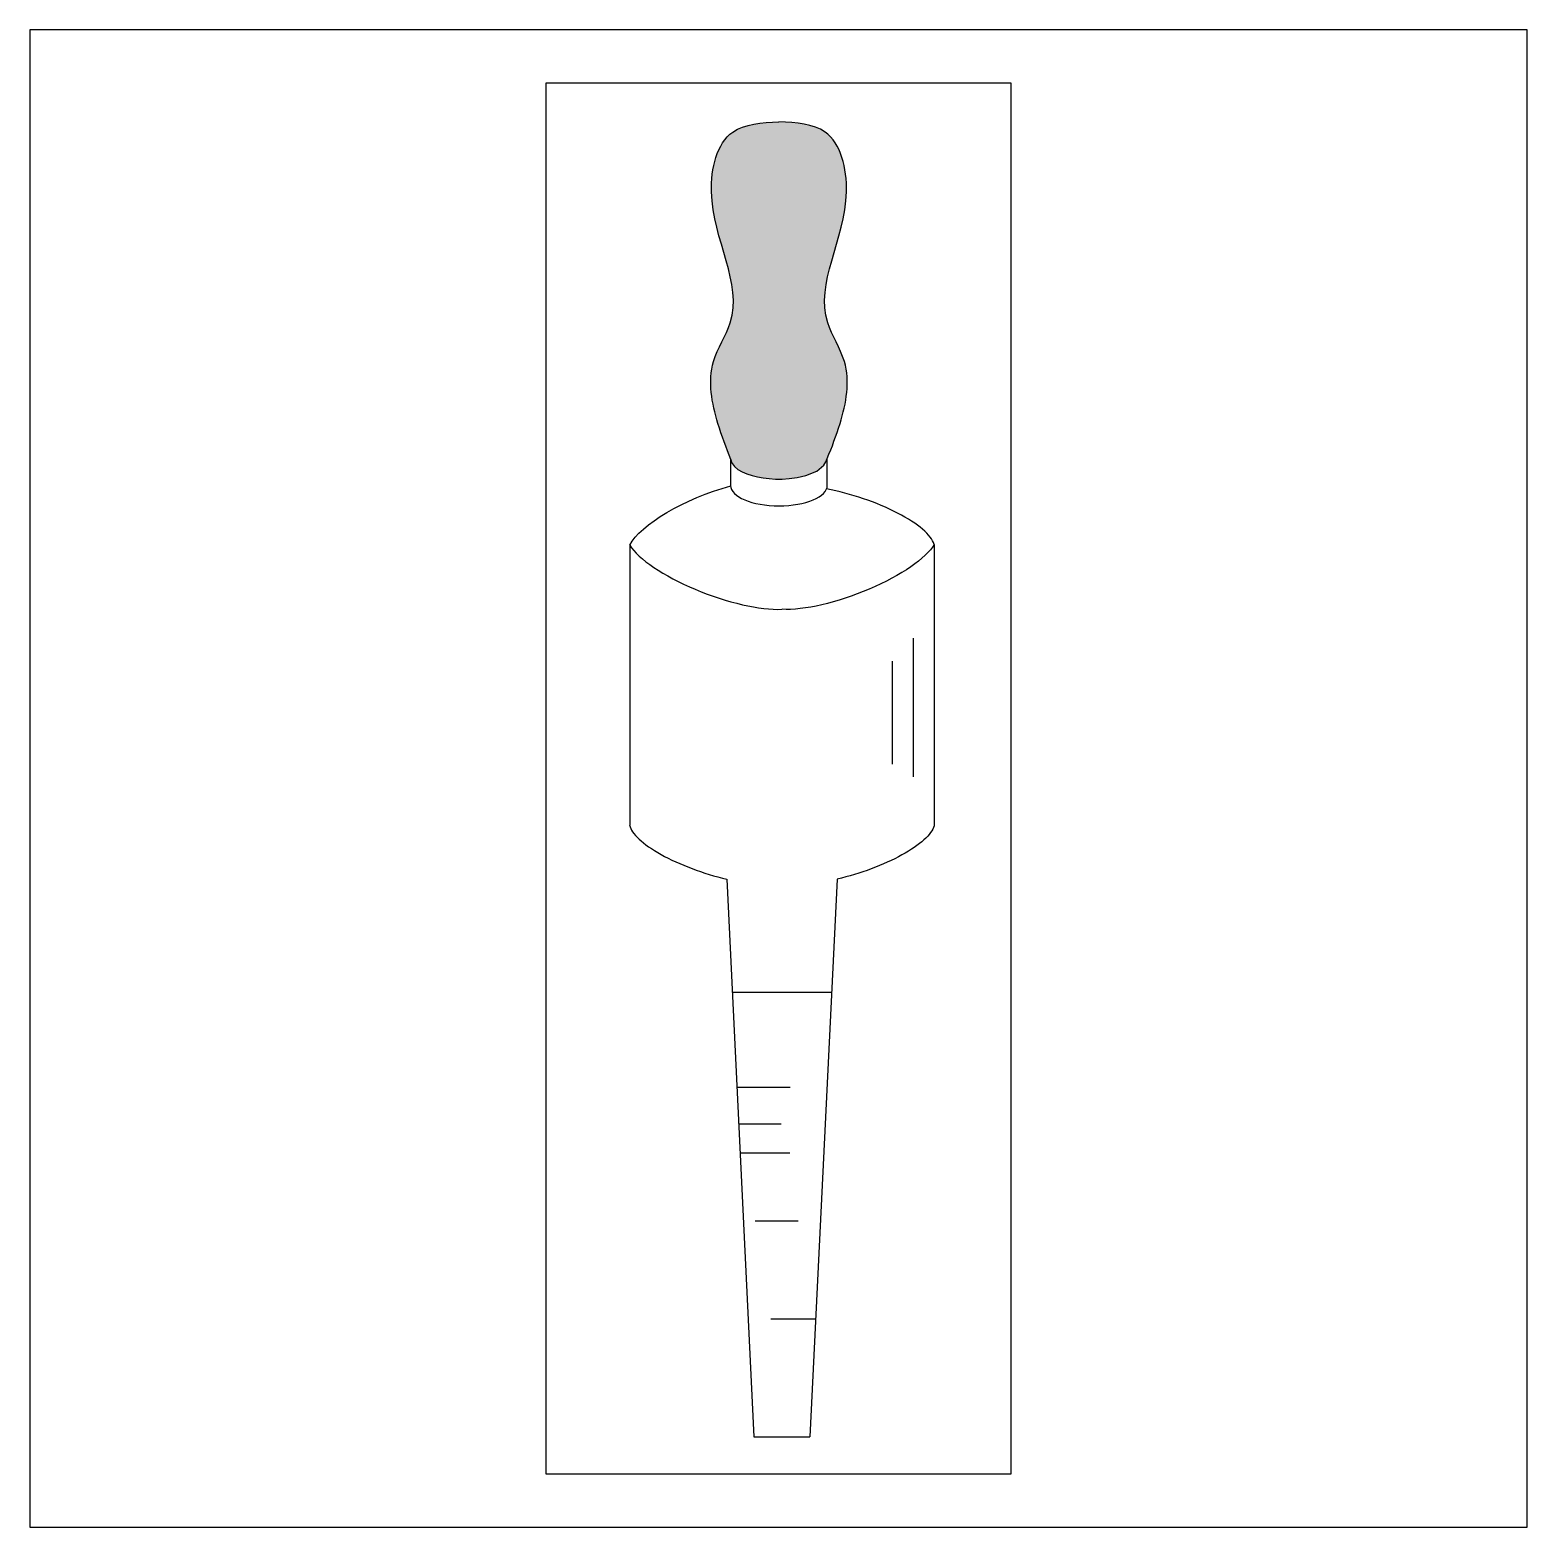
# Model space of a CAD drawing. Header units: millimetres. Extents: x 0 to 1000, y 0 to 1000.
import ezdxf

# ---------------------------------------------------------------- set-up
doc = ezdxf.new("R2010")
doc.units = ezdxf.units.MM
doc.layers.get('0').update_dxf_attribs({"color": 2})
for name, color, linetype in [('1', 1, 'Continuous'), ('2', 7, 'Continuous'), ('3', 7, 'Continuous')]:
    doc.layers.add(name, color=color, linetype=linetype)

msp = doc.modelspace()

# ---------------------------------------------------------------- hatches: boundary and pattern name
at = {"layer": '2'}
h = msp.add_hatch(color=256, dxfattribs=at)
edge = h.paths.add_edge_path()
edge.add_spline(control_points=[(532.6, 713.7), (535.6, 721.3), (543.7, 741.8), (549.7, 775.2), (517.8, 822.1), (554.3, 872.7), (538.7, 936.7), (511.8, 938), (500.3, 938.6)], knot_values=[0, 0, 0, 0, 24.95131, 66.43927, 94.56563, 182.95557, 225.39378, 256.95226, 256.95226, 256.95226, 256.95226], degree=3, periodic=0)
edge.add_spline(control_points=[(500.3, 938.6), (488.8, 938), (461.9, 936.7), (446.3, 872.7), (482.9, 822.1), (450.9, 775.2), (457.1, 741.6), (465.1, 720.9), (468.1, 713)], knot_values=[0, 0, 0, 0, 31.55849, 73.99669, 162.38663, 190.513, 232.00095, 257.61547, 257.61547, 257.61547, 257.61547], degree=3, periodic=0)
edge.add_line((468.1, 713), (468.6, 711.1))
edge.add_line((468.6, 711.1), (470.5, 708.5))
edge.add_line((470.5, 708.5), (472.9, 706.4))
edge.add_line((472.9, 706.4), (475.8, 704.8))
edge.add_line((475.8, 704.8), (478.9, 703.4))
edge.add_line((478.9, 703.4), (482.3, 702.3))
edge.add_line((482.3, 702.3), (485.9, 701.4))
edge.add_line((485.9, 701.4), (489.8, 700.8))
edge.add_line((489.8, 700.8), (493.7, 700.3))
edge.add_line((493.7, 700.3), (498, 700))
edge.add_line((498, 700), (502.5, 700))
edge.add_line((502.5, 700), (507.2, 700.3))
edge.add_line((507.2, 700.3), (512.4, 701))
edge.add_line((512.4, 701), (518.2, 702.3))
edge.add_line((518.2, 702.3), (525.6, 705.2))
edge.add_line((525.6, 705.2), (530.3, 709.2))
edge.add_line((530.3, 709.2), (531.7, 711.5))
edge.add_line((531.7, 711.5), (532.6, 713.7))

# ---------------------------------------------------------------- linework, layer by layer
at = {"color": 2}
msp.add_lwpolyline([(0, 0), (1000, 0), (1000, 1000), (0, 1000)], close=True, dxfattribs=at)
at = {"layer": '1', "color": 1}
for p, q in [((655.4, 964.5), (344.6, 964.5)), ((344.6, 964.5), (344.6, 35.5)), ((655.4, 35.5), (655.4, 964.5)), ((344.6, 35.5), (655.4, 35.5))]:
    msp.add_line(p, q, dxfattribs=at)
at = {"layer": '2'}
msp.add_lwpolyline([(468.1, 713), (468.6, 711.1), (470.5, 708.5), (472.9, 706.4), (475.8, 704.8), (478.9, 703.4), (482.3, 702.3), (485.9, 701.4), (489.8, 700.8), (493.7, 700.3), (498, 700), (502.5, 700), (507.2, 700.3), (512.4, 701), (518.2, 702.3), (525.6, 705.2), (530.3, 709.2), (531.7, 711.5), (532.6, 713.7)], dxfattribs=at)
at = {"layer": '3'}
for p, q in [((468.1, 695.8), (468.1, 713)), ((532.6, 695.8), (532.6, 713.7)), ((400.6, 655.8), (400.6, 468.9)), ((603.9, 656.4), (603.9, 468.3)), ((589.9, 593.8), (589.9, 501.1)), ((576, 578.3), (576, 509.6)), ((465.5, 432.7), (483.6, 60.2)), ((539.1, 432.7), (521, 60.2)), ((469.2, 357.3), (535.5, 357.3)), ((472.2, 293.8), (507.9, 293.8)), ((473.4, 269.4), (501.7, 269.4)), ((474.4, 250), (507.5, 250)), ((484.4, 204.5), (513.2, 204.5)), ((494.9, 139.1), (524.9, 139.1)), ((483.6, 60.2), (521, 60.2))]:
    msp.add_line(p, q, dxfattribs=at)
at = {"layer": '3', "extrusion": (0, 0, -1)}
for centre, major_axis, ratio, start_param, end_param in [((457.8, 670.5), (58.1, 22.5), 0.3288, 3.48748, 5.01699), ((546.7, 641.7), (58.5, 22.4), 0.30833, 0.35832, 2.54107), ((546.8, 454.2), (57.1, 17.9), 0.31204, 0.19502, 1.80243)]:
    msp.add_ellipse(centre, major_axis=major_axis, ratio=ratio, start_param=start_param, end_param=end_param, dxfattribs=at)
at = {"layer": '3'}
for centre, major_axis, ratio, start_param, end_param in [((500.3, 695.8), (-32.3, 0), 0.42377, 0, 3.14159), ((546.8, 670.5), (-57.1, 17.9), 0.31204, 3.33662, 5.0697), ((458, 641.7), (-59, 22.4), 0.30552, 0.38101, 2.52881), ((457.8, 454.2), (57.1, -17.9), 0.31204, 3.30802, 4.94402)]:
    msp.add_ellipse(centre, major_axis=major_axis, ratio=ratio, start_param=start_param, end_param=end_param, dxfattribs=at)
for points, knots in [([(468.1, 713), (465.1, 720.9), (457.1, 741.6), (450.9, 775.2), (482.9, 822.1), (446.3, 872.7), (461.9, 936.7), (488.8, 938), (500.3, 938.6)], [0, 0, 0, 0, 25.61451, 67.10247, 95.22884, 183.61877, 226.05698, 257.61547, 257.61547, 257.61547, 257.61547]), ([(532.6, 713.7), (535.6, 721.3), (543.7, 741.8), (549.7, 775.2), (517.8, 822.1), (554.3, 872.7), (538.7, 936.7), (511.8, 938), (500.3, 938.6)], [0, 0, 0, 0, 24.95131, 66.43927, 94.56563, 182.95557, 225.39378, 256.95226, 256.95226, 256.95226, 256.95226])]:
    msp.add_open_spline(points, degree=3, knots=knots, dxfattribs=at)

doc.saveas('drawing.dxf')
